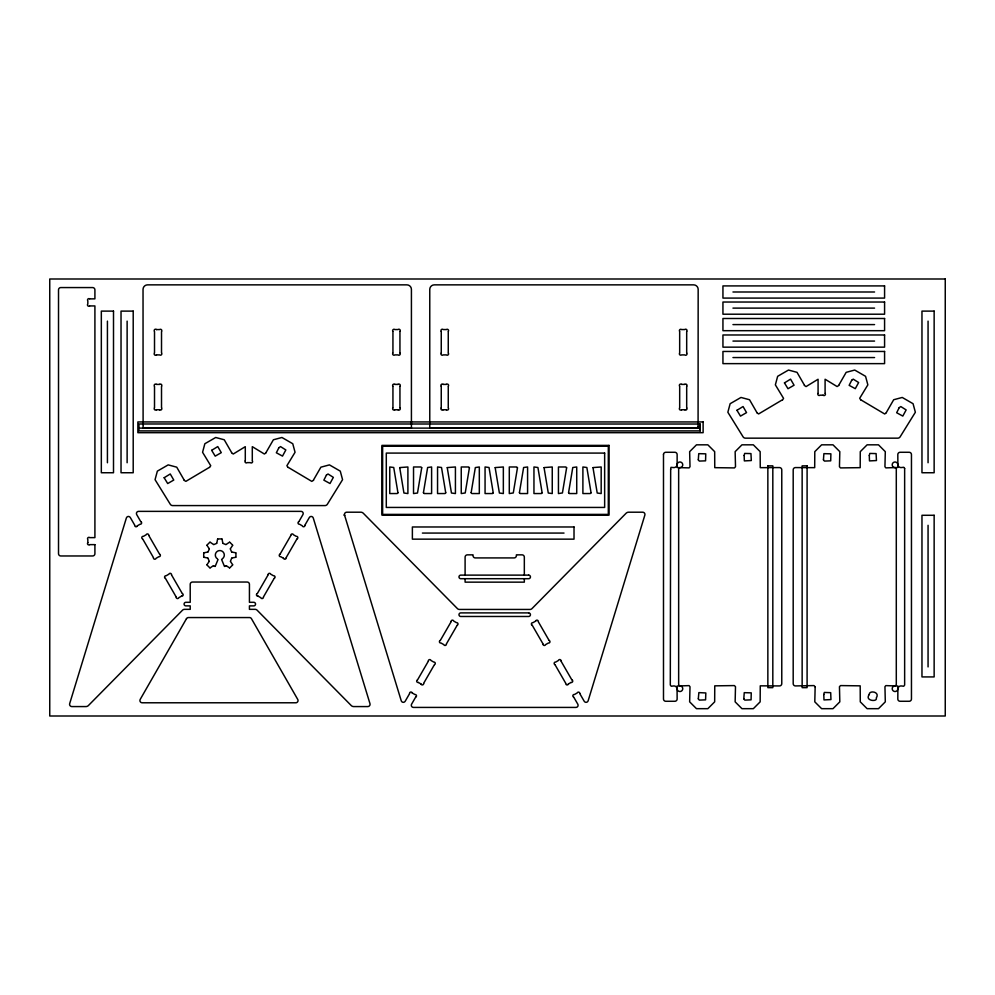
<?xml version="1.0" encoding="UTF-8"?>
<svg xmlns="http://www.w3.org/2000/svg" width="995" height="995" viewBox="0 0 995 995"><rect width="100%" height="100%" fill="white"/><g stroke="black" fill="none" stroke-linecap="round" stroke-linejoin="round"><path stroke-width="1.49" d="M87.834 542.673L87.834 539.576A1.381 1.381 0 0 1 89.538 537.474M154.511 407.776L154.511 386.358M154.511 352.939L154.511 331.522M161.513 407.776L161.513 386.358M161.513 352.939L161.526 331.522M235.927 557.076L235.927 552.996M441.245 407.776L441.258 386.358M441.258 352.939L441.258 331.522M448.26 407.776L448.26 386.358M448.26 352.939L448.26 331.522M266.051 452.874L264.359 454.006L252.295 446.655L252.295 460.66M313.562 480.274L311.783 481.369L288.326 467.426M838.847 385.438L837.069 386.533L825.091 379.232L825.091 393.236M886.358 412.838L884.667 413.982L861.123 400.002M216.81 543.195L217.569 539.103M230.454 561.217L231.661 558.207M215.194 566.379L218.042 559.488M208.079 551.852L209.286 549.029M266.013 452.551L273.389 439.778L281.933 437.489L292.766 443.733L295.055 452.277L286.908 465.685L288.003 467.463M313.524 479.951L320.887 467.177L329.432 464.889L340.278 471.132L342.566 479.677L327.38 504.229A2.861 2.861 0 0 1 324.942 505.584L172.695 505.584A2.861 2.861 0 0 1 170.257 504.229L155.058 479.677L157.359 471.132L168.192 464.889L176.737 467.177L184.1 479.951M257.382 593.468L268.09 574.911M280.117 554.066L290.826 535.521M298.898 521.591L302.928 514.589A2.152 2.152 0 0 0 301.075 511.368L138.566 511.368A2.152 2.152 0 0 0 136.701 514.589L140.743 521.591M263.439 596.975L274.147 578.418M286.187 557.573L296.896 539.016M304.967 525.086L309.333 517.512A2.152 2.152 0 0 1 313.251 517.96L369.966 703.639A2.276 2.276 0 0 1 367.789 706.574L353.747 706.574A3.594 3.594 0 0 1 351.198 705.505L257.108 610.184A2.861 2.861 0 0 0 255.068 609.338L249.434 609.338L249.434 605.88L253.75 605.88A1.791 1.791 0 0 0 255.541 604.089A1.791 1.791 0 0 0 253.75 602.298L249.434 602.298L249.434 584.314A2.276 2.276 0 0 0 247.158 582.038L192.483 582.038A2.276 2.276 0 0 0 190.207 584.314L190.207 602.298L185.878 602.298A1.791 1.791 0 0 0 184.087 604.089A1.791 1.791 0 0 0 185.878 605.88L190.207 605.88L190.207 609.338L184.56 609.338A2.861 2.861 0 0 0 182.52 610.184L88.443 705.505A3.594 3.594 0 0 1 85.881 706.574L71.851 706.574A2.276 2.276 0 0 1 69.675 703.639L126.377 517.96A2.152 2.152 0 0 1 130.295 517.512L134.673 525.086M409.554 693.689L405.176 701.276A2.152 2.152 0 0 1 401.259 700.828L344.556 515.149A2.276 2.276 0 0 1 346.733 512.201L360.775 512.201A3.594 3.594 0 0 1 363.324 513.271L457.414 608.592A2.861 2.861 0 0 0 459.454 609.45L529.962 609.45A2.861 2.861 0 0 0 532.002 608.592L626.079 513.271A3.594 3.594 0 0 1 628.641 512.201L642.67 512.201A2.276 2.276 0 0 1 644.847 515.149L588.132 700.828A2.152 2.152 0 0 1 584.214 701.276L579.836 693.689M417.614 679.759L428.323 661.215M440.362 640.37L451.071 621.813M415.611 697.196L411.582 704.186A2.152 2.152 0 0 0 413.435 707.42L575.943 707.42A2.152 2.152 0 0 0 577.809 704.186L573.767 697.196M423.683 683.266L434.392 664.71M446.432 643.864L457.14 625.32M838.81 385.127L846.173 372.341L854.717 370.053L865.563 376.309L867.851 384.854L859.705 398.249L860.799 400.04M886.321 412.527L893.684 399.741L902.229 397.453L913.062 403.709L915.363 412.253L900.164 436.793A2.861 2.861 0 0 1 897.726 438.161L745.479 438.161A2.861 2.861 0 0 1 743.054 436.805L727.855 412.253L730.143 403.709L740.989 397.453L749.533 399.741L756.896 412.527M230.367 548.718L232.668 545.36M206.96 564.712L209.161 561.516M206.985 545.086L209.87 542.213M229.77 567.871L232.643 564.986M226.076 544.526L229.497 542.188M210.144 567.896L213.278 565.732M209.298 467.426L185.854 481.369L184.063 480.274M137.347 525.808L140.034 524.253A1.381 1.381 0 0 0 141.004 521.728M181.525 596.129L178.839 597.684A1.381 1.381 0 0 1 176.165 597.261M782.095 400.002L758.638 413.932L756.859 412.838M535.671 621.104L532.984 622.646A1.381 1.381 0 0 0 532.014 625.171M568.394 683.975L571.08 682.433M224.671 566.466L226.052 565.732M213.863 544.551L216.611 543.432M138.964 428.111L700.157 428.124L700.107 424.032L138.964 423.982L138.964 430.897L700.206 430.897L700.107 424.032M203.888 552.785L207.843 552.051M231.885 557.996L235.753 557.287M782.53 400.027L783.55 398.348L775.366 384.854L777.655 376.309L788.488 370.053L797.032 372.341L804.408 385.127M209.622 467.463L210.716 465.685L202.57 452.277L204.858 443.733L215.704 437.489L224.248 439.778L231.611 452.551M89.786 298.91L94.911 298.836L94.911 289.843A2.276 2.276 0 0 0 92.635 287.567L60.794 287.567A2.276 2.276 0 0 0 58.518 289.843L58.518 553.693A2.276 2.276 0 0 0 60.794 555.969L92.635 555.969A2.276 2.276 0 0 0 94.911 553.693L94.911 544.775M732.954 291.995L874.568 291.995M732.954 308.114L874.568 308.114M732.954 324.594L874.568 324.594M156.464 329.569L159.573 329.569A1.381 1.381 0 0 1 161.675 331.26M732.954 341.074L874.568 341.074M156.464 354.892L159.573 354.892A1.381 1.381 0 0 0 161.675 353.188M732.954 357.553L874.568 357.553M156.464 384.406L159.561 384.406M394.891 384.406L397.988 384.406M443.21 384.406L446.307 384.406M681.637 384.406L684.734 384.406M823.139 395.189L820.029 395.189A1.381 1.381 0 0 1 817.927 393.485M156.464 409.741L159.561 409.741M394.891 409.741L397.988 409.741M443.21 409.741L446.307 409.741M681.637 409.741L684.734 409.741M422.39 533.071L564.016 533.071M89.786 537.623L94.911 537.623L94.911 305.938L89.786 305.925M217.781 538.929L221.848 538.929M89.786 544.626L94.911 544.626M343.947 515.074L344.755 515.41M231.798 552.051L235.753 552.785M203.888 557.287L207.744 557.996M223.029 543.432L225.766 544.551M213.577 565.732L214.957 566.466M283.525 558.282L280.839 556.74A1.381 1.381 0 0 1 279.856 554.215M418.323 682.433L421.009 683.975M258.091 596.129L260.777 597.684A1.381 1.381 0 0 0 263.451 597.261M412.216 692.98L414.903 694.522A1.381 1.381 0 0 1 415.873 697.047M210.144 542.188L213.564 544.526M226.362 565.732L229.497 567.896M229.77 542.213L232.643 545.086M206.985 564.986L209.87 567.871M230.479 561.516L232.668 564.712M206.96 545.36L209.273 548.718M538.345 621.813L549.053 640.37M561.08 661.215L571.789 679.759M532.275 625.32L542.984 643.864M555.023 664.71L565.72 683.266M148.79 535.521L159.499 554.066M171.526 574.911L182.234 593.468M142.72 539.016L153.429 557.573M165.468 578.418L176.177 596.975M230.342 549.029L231.561 551.852M221.599 559.488L224.447 566.379M207.98 558.207L209.174 561.217M222.059 539.103L222.83 543.195M804.37 385.438L806.062 386.582L818.077 379.244L818.077 393.236M231.574 452.874L233.265 454.006L245.292 446.668L245.292 460.66M700.157 428.124L700.206 430.897M928.061 321.124L928.061 462.75M928.061 525.298L928.061 666.924M686.687 331.522L686.687 352.939M686.687 386.358L686.687 407.776M679.672 331.522L679.672 352.939M679.684 386.358L679.684 407.776M524.328 575.122L524.328 557.125A2.276 2.276 0 0 0 522.052 554.849L516.38 554.849L516.38 555.658A2.251 2.251 0 0 1 514.129 557.921L475.299 557.921A2.251 2.251 0 0 1 473.048 555.658L473.048 554.849L467.376 554.849A2.276 2.276 0 0 0 465.1 557.125L465.1 575.122M524.328 578.704L524.328 582.15L465.1 582.15L465.1 578.704M399.94 331.522L399.94 352.939M399.94 386.358L399.94 407.776M392.938 331.522L392.938 352.939M392.938 386.358L392.938 407.776M203.714 552.996L203.714 557.076M127.124 321.124L127.124 462.75M107.423 321.124L107.423 462.75M217.395 558.854A4.502 4.502 0 0 1 216.412 552.113A4.502 4.502 0 0 1 223.228 552.113A4.502 4.502 0 0 1 222.246 558.854M154.362 331.26A1.381 1.381 0 0 1 156.489 329.544M156.489 354.904A1.381 1.381 0 0 1 154.362 353.188M154.362 386.11A1.381 1.381 0 0 1 156.476 384.393M156.476 409.753A1.381 1.381 0 0 1 154.362 408.037M161.663 408.037A1.381 1.381 0 0 1 159.548 409.753M159.548 384.393A1.381 1.381 0 0 1 161.663 386.11M397.975 384.393A1.381 1.381 0 0 1 400.102 386.11M400.102 408.037A1.381 1.381 0 0 1 397.975 409.753M394.903 409.753A1.381 1.381 0 0 1 392.789 408.037M392.789 386.11A1.381 1.381 0 0 1 394.903 384.393M400.089 331.26A1.381 1.381 0 0 0 397.975 329.544L394.891 329.569A1.381 1.381 0 0 0 392.776 331.26M400.089 353.188A1.381 1.381 0 0 1 397.975 354.904L394.891 354.892A1.381 1.381 0 0 1 392.776 353.188M441.108 331.26A1.381 1.381 0 0 1 443.223 329.544L446.307 329.569A1.381 1.381 0 0 1 448.422 331.26M441.108 353.188A1.381 1.381 0 0 0 443.223 354.904L446.307 354.892A1.381 1.381 0 0 0 448.422 353.188M441.096 386.11A1.381 1.381 0 0 1 443.223 384.393M443.223 409.753A1.381 1.381 0 0 1 441.096 408.037M448.409 408.037A1.381 1.381 0 0 1 446.282 409.753M446.282 384.393A1.381 1.381 0 0 1 448.409 386.11M684.722 384.393A1.381 1.381 0 0 1 686.836 386.11M686.836 408.037A1.381 1.381 0 0 1 684.722 409.753M681.65 409.753A1.381 1.381 0 0 1 679.523 408.037M679.523 386.11A1.381 1.381 0 0 1 681.65 384.393M686.836 331.26A1.381 1.381 0 0 0 684.709 329.544L681.625 329.569A1.381 1.381 0 0 0 679.523 331.26M686.836 353.188A1.381 1.381 0 0 1 684.709 354.904L681.625 354.892A1.381 1.381 0 0 1 679.523 353.188M825.241 393.485A1.381 1.381 0 0 1 823.114 395.202M252.444 460.921A1.381 1.381 0 0 1 250.33 462.638L247.245 462.613A1.381 1.381 0 0 1 245.131 460.921M89.538 544.775A1.381 1.381 0 0 1 87.821 542.661M89.538 306.074A1.381 1.381 0 0 1 87.821 303.948L87.834 300.863A1.381 1.381 0 0 1 89.538 298.761M418.335 682.458A1.381 1.381 0 0 1 417.353 679.908M428.323 660.916A1.381 1.381 0 0 1 431.009 660.493L433.671 662.048A1.381 1.381 0 0 1 434.653 664.573M423.683 683.565A1.381 1.381 0 0 1 420.984 683.988M440.101 640.506A1.381 1.381 0 0 0 441.083 643.056L443.758 644.586A1.381 1.381 0 0 0 446.432 644.163M451.058 621.514A1.381 1.381 0 0 1 453.757 621.091L456.419 622.646A1.381 1.381 0 0 1 457.401 625.171M549.302 640.506A1.381 1.381 0 0 1 548.332 643.056L545.646 644.586A1.381 1.381 0 0 1 542.971 644.163M535.646 621.091A1.381 1.381 0 0 1 538.345 621.514M572.05 679.908A1.381 1.381 0 0 1 571.068 682.458M561.093 660.916A1.381 1.381 0 0 0 558.394 660.493L555.732 662.048A1.381 1.381 0 0 0 554.762 664.573M568.419 683.988A1.381 1.381 0 0 1 565.72 683.565M142.459 538.88A1.381 1.381 0 0 1 143.442 536.33L146.116 534.8A1.381 1.381 0 0 1 148.79 535.223M153.417 557.872A1.381 1.381 0 0 0 156.115 558.294L158.777 556.74A1.381 1.381 0 0 0 159.76 554.215M165.207 578.269A1.381 1.381 0 0 1 166.177 575.732L168.864 574.202A1.381 1.381 0 0 1 171.538 574.612M182.495 593.605A1.381 1.381 0 0 1 181.525 596.154M274.409 578.269A1.381 1.381 0 0 0 273.426 575.732L270.752 574.202A1.381 1.381 0 0 0 268.078 574.612M258.091 596.154A1.381 1.381 0 0 1 257.12 593.605M297.157 538.88A1.381 1.381 0 0 0 296.174 536.33L293.5 534.8A1.381 1.381 0 0 0 290.826 535.223M286.187 557.872A1.381 1.381 0 0 1 283.5 558.294M304.967 525.385A1.381 1.381 0 0 1 302.269 525.808L299.607 524.253A1.381 1.381 0 0 1 298.637 521.728M137.372 525.808A1.381 1.381 0 0 1 134.673 525.385M409.542 693.391A1.381 1.381 0 0 1 412.241 692.968M573.506 697.047A1.381 1.381 0 0 1 574.488 694.498L577.162 692.98A1.381 1.381 0 0 1 579.836 693.391M143.106 424.529L143.106 428.124L411.42 428.124L411.42 289.408A4.552 4.552 0 0 0 406.88 284.856L147.571 284.856A4.552 4.552 0 0 0 143.031 289.408L143.106 424.529M663.491 454.553L663.491 699.012A2.276 2.276 0 0 0 665.767 701.276L674.859 701.276A2.276 2.276 0 0 0 677.135 699.012L677.06 686.028L689.125 685.617L690.008 686.799L689.647 701.848L696.475 708.676L707.843 708.676L714.671 701.848L714.758 685.841L734.385 685.58L735.492 686.687L735.143 701.848L741.959 708.676L753.339 708.676L760.155 701.848L760.255 685.841L779.495 685.928A2.276 2.276 0 0 0 781.771 683.652L781.771 469.851A2.276 2.276 0 0 0 779.495 467.575L760.255 467.662L760.155 451.655L753.339 444.827L741.959 444.827L735.143 451.655L735.504 466.705L734.497 467.911L714.758 467.662L714.671 451.655L707.843 444.827L696.475 444.827L689.647 451.655L690.008 466.705L689.125 467.886L677.135 467.575L677.135 454.553A2.276 2.276 0 0 0 674.859 452.277L665.767 452.277A2.276 2.276 0 0 0 663.491 454.553M670.667 469.329L670.307 684.995L671.202 686.239L673.913 685.928A3.221 3.221 0 0 1 677.135 689.149A2.811 2.811 0 0 0 680.045 691.513A2.811 2.811 0 0 0 682.732 688.901A2.811 2.811 0 0 0 680.443 685.928A1.791 1.791 0 0 1 678.652 684.137L678.652 469.366A1.791 1.791 0 0 1 680.443 467.575A2.811 2.811 0 0 0 682.732 464.615A2.811 2.811 0 0 0 680.045 462.003A2.811 2.811 0 0 0 677.135 464.366A3.221 3.221 0 0 1 673.913 467.588L670.966 467.364L670.667 469.329M698.08 426.494L698.08 428.124L429.765 428.124L429.765 289.408A4.552 4.552 0 0 1 434.317 284.856L693.614 284.856A4.552 4.552 0 0 1 698.167 289.408L698.08 426.494M744.148 455.474L744.347 460.909L751.312 460.548L750.951 453.583L744.683 453.434L744.148 455.474M767.854 465.859L767.854 687.644L772.816 687.644L772.816 465.859L767.854 465.859M823.785 694.498L823.984 699.92L830.949 699.572L830.701 692.669L824.32 692.445L823.785 694.498M869.282 694.498C864.182 700.99 877.901 702.196 876.284 698.03C880.475 691.5 868.784 690.095 869.282 694.498M869.294 455.474L869.481 460.909L876.458 460.548L876.097 453.583L869.817 453.434L869.294 455.474M164.15 477.724L167.695 483.545L173.764 480.05L170.257 473.981L164.15 477.724M736.947 410.301L740.491 416.121L746.548 412.614L743.054 406.545L736.947 410.301M211.661 450.325L215.206 456.145L221.276 452.65L217.768 446.581L211.661 450.325M784.458 382.901L787.99 388.722L794.06 385.214L790.565 379.145L784.458 382.901M278.899 447.713L276.349 452.775L282.505 456.108L285.839 449.951L280.54 446.606L278.899 447.713M326.41 475.112L323.86 480.162L330.004 483.508L333.35 477.364L328.051 474.006L326.422 475.05M851.695 380.277L849.145 385.339L855.29 388.672L858.635 382.528L853.212 379.145L851.695 380.214M899.206 407.676L896.657 412.738L902.801 416.084L906.146 409.928L900.848 406.582L899.206 407.614M698.303 459.827L699.298 461.083L705.567 460.834L705.754 453.832L698.751 453.658L698.303 459.827M698.316 698.838L699.311 700.107L705.579 699.846L705.828 692.955L698.863 692.607L698.316 698.788M743.8 698.838L744.807 700.107L751.076 699.846L751.25 692.856L744.248 692.669L743.8 698.788M815.154 686.799L814.793 701.848L821.621 708.676L832.989 708.676L839.817 701.848L839.457 686.687L840.576 685.58L860.19 685.841L860.277 701.848L867.105 708.676L878.486 708.676L885.301 701.848L884.953 686.687L885.836 685.617L897.9 686.028L897.813 699.012A2.276 2.276 0 0 0 900.089 701.276L909.181 701.276A2.276 2.276 0 0 0 911.457 699.012L911.457 454.553A2.276 2.276 0 0 0 909.181 452.277L900.089 452.277A2.276 2.276 0 0 0 897.813 454.553L897.9 467.476L885.836 467.886L884.941 466.705L885.301 451.655L878.486 444.827L867.105 444.827L860.277 451.655L860.19 467.662L840.452 467.911L839.457 466.705L839.817 451.655L832.989 444.827L821.621 444.827L814.793 451.655L814.694 467.662L795.453 467.575A2.276 2.276 0 0 0 793.189 469.851L793.189 683.652A2.276 2.276 0 0 0 795.453 685.928L814.034 685.58L815.154 686.848M823.437 459.827L824.445 461.083L830.713 460.834L830.887 453.832L823.897 453.658L823.437 459.827M904.642 468.458L904.642 685.057L903.758 686.239L901.035 685.928A3.221 3.221 0 0 0 897.813 689.149A2.811 2.811 0 0 1 894.903 691.513A2.811 2.811 0 0 1 892.229 688.901A2.811 2.811 0 0 1 894.505 685.928A1.791 1.791 0 0 0 896.296 684.137L896.296 469.366A1.791 1.791 0 0 0 894.505 467.575A2.811 2.811 0 0 1 892.229 464.615A2.811 2.811 0 0 1 894.903 462.003A2.811 2.811 0 0 1 897.813 464.366A3.221 3.221 0 0 0 901.035 467.588L903.758 467.277L904.642 468.458M397.95 492.761L397.229 493.545L389.766 493.557L389.766 466.978L393.734 467.501L397.95 492.823M399.729 467.7L403.933 493.022L407.9 493.557L407.9 466.978L399.741 467.575M445.735 492.761L445.014 493.545L437.551 493.557L437.551 466.978L441.519 467.501L445.735 492.823M447.252 467.7L451.456 493.022L455.424 493.557L455.424 466.978L447.265 467.575M493.246 492.761L492.525 493.545L485.062 493.557L485.062 466.978L489.03 467.501L493.234 492.823M495.174 467.7L499.39 493.022L503.346 493.557L503.346 466.978L495.187 467.575M542.138 492.761L541.417 493.545L533.954 493.557L533.954 466.978L537.922 467.501L542.138 492.823M544.066 467.7L548.282 493.022L552.25 493.557L552.25 466.978L544.091 467.575M591.067 492.761L590.346 493.545L582.896 493.557L582.896 466.978L586.851 467.501L591.067 492.823M593.008 467.7L597.211 493.022L601.179 493.557L601.179 466.978L593.02 467.575M421.718 467.762L417.502 493.022L413.534 493.557L413.534 466.978L420.997 466.978L421.718 467.762M423.435 492.699L424.144 493.545L431.606 493.557L431.606 466.978L427.639 467.501L423.435 492.649M469.416 467.762L465.225 492.96L461.245 493.557L461.245 466.978L468.707 466.978L469.416 467.824M471.145 492.699L471.866 493.545L479.316 493.557L479.316 466.978L475.336 467.563L471.145 492.699M517.475 467.762L513.283 492.96L509.291 493.557L509.291 466.978L516.753 466.978L517.475 467.824M519.402 492.699L520.124 493.545L527.586 493.557L527.586 466.978L523.619 467.501L519.415 492.649M566.628 467.762L562.424 492.96L558.444 493.557L558.444 466.978L565.906 466.978L566.615 467.824M568.555 492.699L569.277 493.545L576.727 493.557L576.727 466.978L572.772 467.501L568.568 492.649M186.475 618.691L140.208 699.398A2.251 2.251 0 0 0 142.173 702.781L295.764 702.781A2.251 2.251 -30 0 0 297.716 701.662A2.251 2.251 0 0 0 297.716 699.398L251.461 618.691A2.251 2.251 0 0 0 249.496 617.559L188.441 617.559A2.251 2.251 0 0 0 186.475 618.691M945.25 278.998L49.75 278.998L49.75 716.002L945.25 716.002L945.25 278.998M884.58 285.913L722.942 285.913L722.942 298.09L884.58 298.09L884.58 285.913M884.58 302.032L722.942 302.032L722.942 314.209L884.58 314.209L884.58 302.032M113.505 311.112L101.328 311.112L101.328 472.749L113.505 472.749L113.505 311.112M133.206 311.112L121.029 311.112L121.029 472.749L133.206 472.749L133.206 311.112M934.143 311.112L921.967 311.112L921.967 472.749L934.143 472.749L934.143 311.112M884.58 318.499L722.942 318.499L722.942 330.688L884.58 330.688L884.58 318.499M884.58 334.979L722.942 334.979L722.942 347.155L884.58 347.155L884.58 334.979M884.58 351.459L722.942 351.459L722.942 363.635L884.58 363.635L884.58 351.459M703.117 421.942L137.87 421.942L137.87 432.688L703.117 432.688L703.117 421.942M609.027 445.399L381.918 445.399L381.918 515.124L609.027 515.124L609.027 445.399M608.318 446.121L382.627 446.121L382.627 514.403L608.318 514.403L608.318 446.121M604.649 453.086L386.296 453.086L386.296 507.438L604.649 507.438L604.649 453.086M807.094 465.859L802.144 465.859L802.144 687.644L807.094 687.644L807.094 465.859M934.143 515.286L921.967 515.286L921.967 676.923L934.143 676.923L934.143 515.286M574.015 526.977L412.378 526.977L412.378 539.153L574.015 539.153L574.015 526.977M528.656 575.122L460.772 575.122A1.791 1.791 0 0 0 458.981 576.913A1.791 1.791 0 0 0 460.772 578.704L528.656 578.704A1.791 1.791 0 0 0 530.447 576.913A1.791 1.791 0 0 0 528.656 575.122M528.644 612.895L460.772 612.895A1.791 1.791 0 0 0 458.981 614.686A1.791 1.791 0 0 0 460.772 616.477L528.644 616.477A1.791 1.791 0 0 0 530.434 614.686A1.791 1.791 0 0 0 528.644 612.895"/></g></svg>
